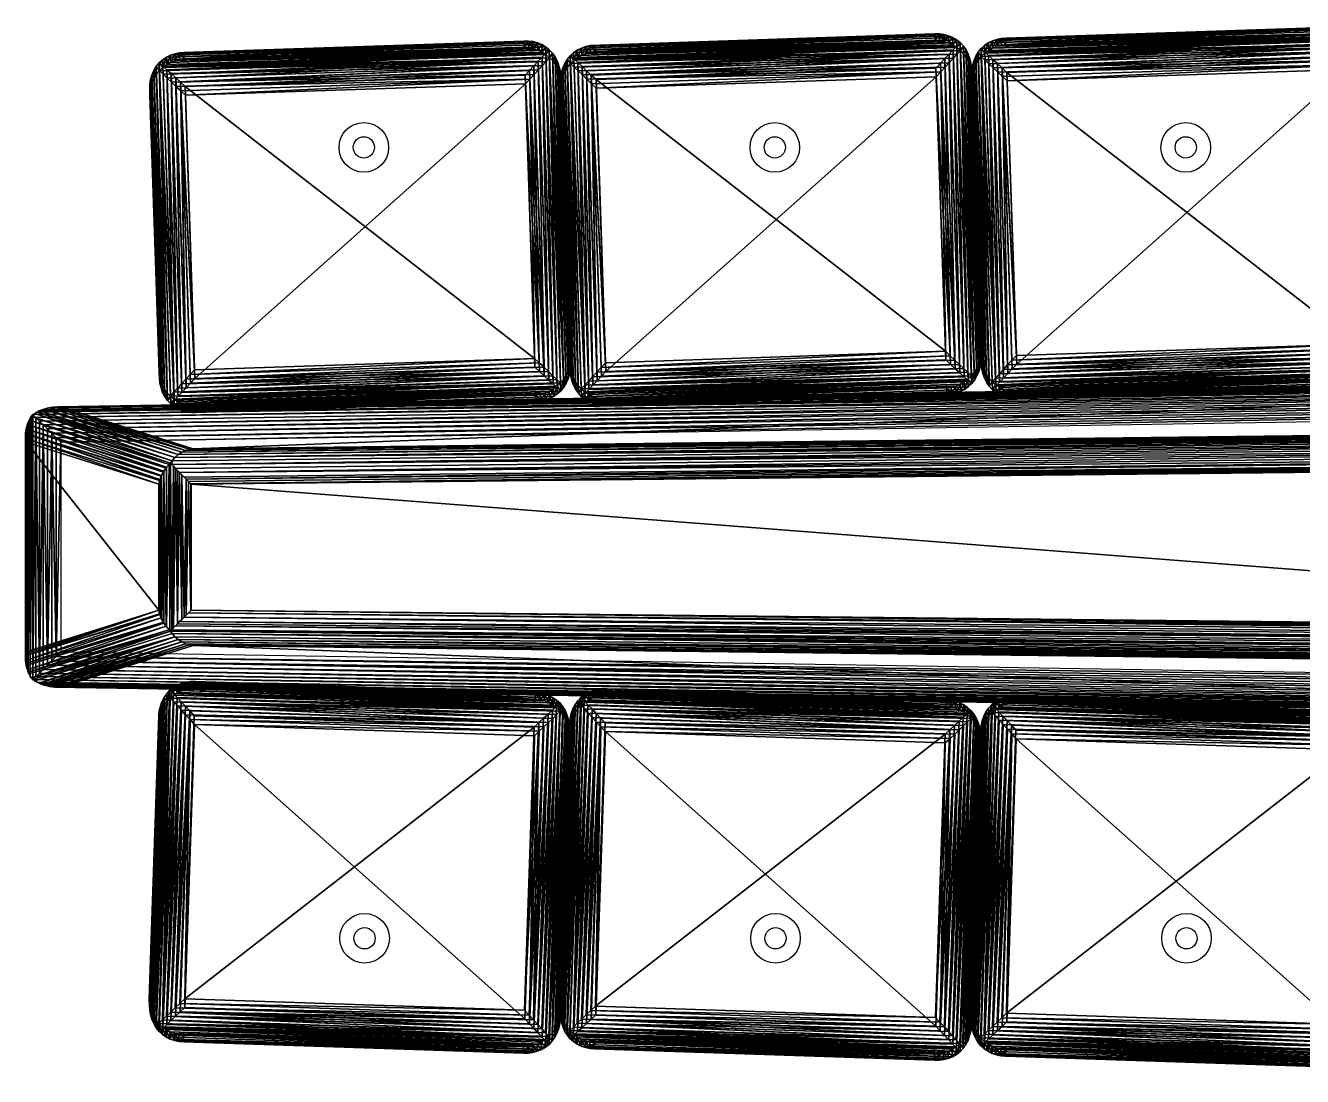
# Model space of a CAD drawing. Extents: x 19.21 to 22.81, y -1.6 to -0.1.
# Drawn here: x 19.21 to 21.013, y -1.593 to -0.11 of the extents above; entities that cross this region are included whole.
import ezdxf

# ---------------------------------------------------------------- set-up
doc = ezdxf.new("R2010")
doc.units = 0
doc.header["$MEASUREMENT"] = 0
doc.layers.get('0').update_dxf_attribs({"color": 5, "linetype": 'CONTINUOUS'})
for name, color, linetype in [('BANK_LEHNE', 1, 'CONTINUOUS'), ('BANK_POLSTER', 5, 'CONTINUOUS'), ('BANK_STAHL', 251, 'CONTINUOUS')]:
    doc.layers.add(name, color=color, linetype=linetype)

# ---------------------------------------------------------------- blocks, each defined once
blk = doc.blocks.new('POLSTER1')
mesh = blk.add_polyface()
corners = [(-0.0496, -0.0042, 0.3066), (-0.0496, 0.005, 0.0437), (-0.05, -0.0017, 0.05), (-0.05, -0.0105, 0.2998), (-0.0483, 0.002, 0.3132), (-0.0483, 0.0116, 0.0375), (-0.0462, 0.018, 0.0315), (-0.0462, 0.008, 0.3196), (-0.0433, 0.0136, 0.3257), (-0.0433, 0.0241, 0.0259), (-0.0397, 0.0189, 0.3313), (-0.0397, 0.0297, 0.0206), (-0.0354, 0.0236, 0.3364), (-0.0354, 0.0348, 0.0159), (-0.0304, 0.0281, 0.3316), (-0.0304, 0.039, 0.0209), (-0.025, 0.0424, 0.0265), (-0.025, 0.0319, 0.3263), (-0.0191, 0.035, 0.3206), (-0.0191, 0.0451, 0.0325), (-0.0129, 0.0373, 0.3144), (-0.0129, 0.047, 0.0387), (-0.0065, 0.048, 0.0452), (-0.0065, 0.0388, 0.3081), (0, 0.0395, 0.3016), (0, 0.0482, 0.0517)]
mesh.append_faces([[corners[k] for k in face] for face in [(4, 6, 5), (13, 14, 15), (20, 22, 21)]], dxfattribs={"vtx0": -1})
mesh.append_faces([[corners[k] for k in face] for face in [(7, 8, 6), (15, 14, 16), (23, 24, 22)]], dxfattribs={"vtx1": -1})
mesh.append_faces([[corners[k] for k in face] for face in [(0, 1, 2), (2, 3, 0), (4, 5, 1), (1, 0, 4), (4, 7, 6), (8, 9, 6), (8, 10, 11), (11, 9, 8), (12, 13, 11), (11, 10, 12), (13, 12, 14), (14, 17, 16), (17, 18, 19), (19, 16, 17), (18, 20, 21), (21, 19, 18), (20, 23, 22), (24, 25, 22)]], dxfattribs={"vtx2": -1})
mesh = blk.add_polyface()
corners = [(0.48, 0.0482, 0.0517), (0.4865, 0.048, 0.0452), (-0.0065, 0.048, 0.0452), (0, 0.0482, 0.0517), (0.4929, 0.047, 0.0387), (-0.0129, 0.047, 0.0387), (-0.0191, 0.0451, 0.0325), (0.4991, 0.0451, 0.0325), (-0.025, 0.0424, 0.0265), (0.505, 0.0424, 0.0265), (0.5104, 0.039, 0.0209), (-0.0304, 0.039, 0.0209), (0.5154, 0.0348, 0.0159), (-0.0354, 0.0348, 0.0159), (-0.0304, 0.0301, 0.0114), (0.5104, 0.0301, 0.0114), (-0.025, 0.0248, 0.0076), (0.505, 0.0248, 0.0076), (0.4991, 0.019, 0.0045), (-0.0191, 0.019, 0.0045), (0.4929, 0.0129, 0.0022), (-0.0129, 0.0129, 0.0022), (-0.0065, 0.0065, 0.0007), (0.4865, 0.0065, 0.0007), (0, 0), (0.48, 0)]
mesh.append_faces([[corners[k] for k in face] for face in [(4, 6, 5), (12, 14, 13), (20, 22, 21)]], dxfattribs={"vtx0": -1})
mesh.append_faces([[corners[k] for k in face] for face in [(6, 7, 8), (14, 15, 16), (22, 23, 24)]], dxfattribs={"vtx1": -1})
mesh.append_faces([[corners[k] for k in face] for face in [(0, 1, 2), (2, 3, 0), (4, 5, 2), (2, 1, 4), (4, 7, 6), (7, 9, 8), (8, 9, 10), (10, 11, 8), (10, 12, 13), (13, 11, 10), (12, 15, 14), (15, 17, 16), (16, 17, 18), (18, 19, 16), (18, 20, 21), (21, 19, 18), (20, 23, 22), (23, 25, 24)]], dxfattribs={"vtx2": -1})
mesh = blk.add_polyface()
corners = [(0, 0.0395, 0.3016), (-0.0065, 0.0388, 0.3081), (0.4865, 0.0388, 0.3081), (0.48, 0.0395, 0.3016), (-0.0129, 0.0373, 0.3144), (0.4929, 0.0373, 0.3144), (0.4991, 0.035, 0.3206), (-0.0191, 0.035, 0.3206), (0.505, 0.0319, 0.3263), (-0.025, 0.0319, 0.3263), (-0.0304, 0.0281, 0.3316), (0.5104, 0.0281, 0.3316), (-0.0354, 0.0236, 0.3364), (0.5154, 0.0236, 0.3364), (-0.0304, 0.0186, 0.3405), (0.5104, 0.0186, 0.3405), (0.505, 0.013, 0.344), (-0.025, 0.013, 0.344), (-0.0191, 0.007, 0.3467), (0.4991, 0.007, 0.3467), (-0.0129, 0.0008, 0.3485), (0.4929, 0.0008, 0.3485), (0.4865, -0.0057, 0.3496), (-0.0065, -0.0057, 0.3496), (0, -0.0122, 0.3498), (0.48, -0.0122, 0.3498)]
mesh.append_faces([[corners[k] for k in face] for face in [(4, 6, 5), (13, 14, 15), (20, 22, 21)]], dxfattribs={"vtx0": -1})
mesh.append_faces([[corners[k] for k in face] for face in [(6, 7, 8), (15, 14, 16), (23, 24, 22)]], dxfattribs={"vtx1": -1})
mesh.append_faces([[corners[k] for k in face] for face in [(0, 1, 2), (2, 3, 0), (4, 5, 2), (2, 1, 4), (4, 7, 6), (7, 9, 8), (8, 9, 10), (10, 11, 8), (10, 12, 13), (13, 11, 10), (13, 12, 14), (14, 17, 16), (16, 17, 18), (18, 19, 16), (18, 20, 21), (21, 19, 18), (20, 23, 22), (24, 25, 22)]], dxfattribs={"vtx2": -1})
mesh = blk.add_polyface()
corners = [(0, 0.0395, 0.3016), (0.48, 0.0395, 0.3016), (0.48, 0.0482, 0.0517), (0, 0.0482, 0.0517)]
mesh.append_faces([[corners[k] for k in face] for face in [(0, 1, 2), (2, 3, 0)]], dxfattribs={"vtx2": -1})
mesh = blk.add_polyface()
corners = [(0.48, 0.0395, 0.3016), (0.4865, 0.0388, 0.3081), (0.4865, 0.048, 0.0452), (0.48, 0.0482, 0.0517), (0.4929, 0.0373, 0.3144), (0.4929, 0.047, 0.0387), (0.4991, 0.0451, 0.0325), (0.4991, 0.035, 0.3206), (0.505, 0.0424, 0.0265), (0.505, 0.0319, 0.3263), (0.5104, 0.0281, 0.3316), (0.5104, 0.039, 0.0209), (0.5154, 0.0236, 0.3364), (0.5154, 0.0348, 0.0159), (0.5197, 0.0297, 0.0206), (0.5197, 0.0189, 0.3313), (0.5233, 0.0241, 0.0259), (0.5233, 0.0136, 0.3257), (0.5262, 0.008, 0.3196), (0.5262, 0.018, 0.0315), (0.5283, 0.002, 0.3132), (0.5283, 0.0116, 0.0375), (0.5296, -0.0042, 0.3066), (0.5296, 0.005, 0.0437), (0.53, -0.0105, 0.2998), (0.53, -0.0017, 0.05)]
mesh.append_faces([[corners[k] for k in face] for face in [(4, 6, 5), (12, 14, 13), (21, 22, 23)]], dxfattribs={"vtx0": -1})
mesh.append_faces([[corners[k] for k in face] for face in [(6, 7, 8), (14, 15, 16), (22, 24, 23)]], dxfattribs={"vtx1": -1})
mesh.append_faces([[corners[k] for k in face] for face in [(0, 1, 2), (2, 3, 0), (4, 5, 2), (2, 1, 4), (4, 7, 6), (7, 9, 8), (9, 10, 11), (11, 8, 9), (10, 12, 13), (13, 11, 10), (12, 15, 14), (15, 17, 16), (16, 17, 18), (18, 19, 16), (18, 20, 21), (21, 19, 18), (21, 20, 22), (24, 25, 23)]], dxfattribs={"vtx2": -1})
mesh = blk.add_polyface()
corners = [(-0.05, -0.4015, 0.036), (-0.05, -0.0017, 0.05), (-0.0496, 0.005, 0.0437), (-0.0496, -0.4078, 0.0293), (-0.0483, 0.0116, 0.0375), (-0.0483, -0.414, 0.0226), (-0.0462, 0.018, 0.0315), (-0.0462, -0.42, 0.0162), (-0.0433, 0.0241, 0.0259), (-0.0433, -0.4256, 0.0102), (-0.0397, 0.0297, 0.0206), (-0.0397, -0.4309, 0.0045), (-0.0354, 0.0348, 0.0159), (-0.0354, -0.4356, -0.0006), (-0.0304, -0.4305, -0.0047), (-0.0304, 0.0301, 0.0114), (-0.025, 0.0248, 0.0076), (-0.025, -0.425, -0.0081), (-0.0191, 0.019, 0.0045), (-0.0191, -0.419, -0.0108), (-0.0129, 0.0129, 0.0022), (-0.0129, -0.4127, -0.0127), (-0.0065, 0.0065, 0.0007), (-0.0065, -0.4063, -0.0138), (0, -0.3998, -0.014), (0, 0)]
mesh.append_faces([[corners[k] for k in face] for face in [(5, 6, 7), (12, 14, 13), (21, 22, 23)]], dxfattribs={"vtx0": -1})
mesh.append_faces([[corners[k] for k in face] for face in [(6, 8, 7), (15, 16, 14), (23, 22, 24)]], dxfattribs={"vtx1": -1})
mesh.append_faces([[corners[k] for k in face] for face in [(0, 1, 2), (2, 3, 0), (2, 4, 5), (5, 3, 2), (5, 4, 6), (8, 9, 7), (9, 8, 10), (10, 11, 9), (12, 13, 11), (11, 10, 12), (12, 15, 14), (16, 17, 14), (17, 16, 18), (18, 19, 17), (20, 21, 19), (19, 18, 20), (21, 20, 22), (22, 25, 24)]], dxfattribs={"vtx2": -1})
mesh = blk.add_polyface()
corners = [(-0.05, -0.0105, 0.2998), (-0.05, -0.4102, 0.2859), (-0.0496, -0.417, 0.2922), (-0.0496, -0.0042, 0.3066), (-0.0483, -0.4236, 0.2983), (-0.0483, 0.002, 0.3132), (-0.0462, 0.008, 0.3196), (-0.0462, -0.43, 0.3043), (-0.0433, 0.0136, 0.3257), (-0.0433, -0.4361, 0.31), (-0.0397, -0.4417, 0.3152), (-0.0397, 0.0189, 0.3313), (-0.0354, -0.4468, 0.32), (-0.0354, 0.0236, 0.3364), (-0.0304, -0.442, 0.3244), (-0.0304, 0.0186, 0.3405), (-0.025, 0.013, 0.344), (-0.025, -0.4367, 0.3283), (-0.0191, -0.431, 0.3314), (-0.0191, 0.007, 0.3467), (-0.0129, -0.4248, 0.3337), (-0.0129, 0.0008, 0.3485), (-0.0065, -0.0057, 0.3496), (-0.0065, -0.4185, 0.3352), (0, -0.412, 0.3358), (0, -0.0122, 0.3498)]
mesh.append_faces([[corners[k] for k in face] for face in [(4, 6, 5), (13, 14, 15), (20, 22, 21)]], dxfattribs={"vtx0": -1})
mesh.append_faces([[corners[k] for k in face] for face in [(6, 7, 8), (15, 14, 16), (23, 24, 22)]], dxfattribs={"vtx1": -1})
mesh.append_faces([[corners[k] for k in face] for face in [(0, 1, 2), (2, 3, 0), (4, 5, 3), (3, 2, 4), (4, 7, 6), (7, 9, 8), (9, 10, 11), (11, 8, 9), (10, 12, 13), (13, 11, 10), (13, 12, 14), (14, 17, 16), (17, 18, 19), (19, 16, 17), (18, 20, 21), (21, 19, 18), (20, 23, 22), (24, 25, 22)]], dxfattribs={"vtx2": -1})
mesh = blk.add_polyface()
corners = [(0.53, -0.4015, 0.036), (0.5296, -0.4078, 0.0293), (0.5296, 0.005, 0.0437), (0.53, -0.0017, 0.05), (0.5283, -0.414, 0.0226), (0.5283, 0.0116, 0.0375), (0.5262, -0.42, 0.0162), (0.5262, 0.018, 0.0315), (0.5233, -0.4256, 0.0102), (0.5233, 0.0241, 0.0259), (0.5197, -0.4309, 0.0045), (0.5197, 0.0297, 0.0206), (0.5154, -0.4356, -0.0006), (0.5154, 0.0348, 0.0159), (0.5104, -0.4305, -0.0047), (0.5104, 0.0301, 0.0114), (0.505, -0.425, -0.0081), (0.505, 0.0248, 0.0076), (0.4991, -0.419, -0.0108), (0.4991, 0.019, 0.0045), (0.4929, -0.4127, -0.0127), (0.4929, 0.0129, 0.0022), (0.4865, -0.4063, -0.0138), (0.4865, 0.0065, 0.0007), (0.48, 0), (0.48, -0.3998, -0.014)]
mesh.append_faces([[corners[k] for k in face] for face in [(5, 6, 7), (13, 14, 15), (21, 22, 23)]], dxfattribs={"vtx0": -1})
mesh.append_faces([[corners[k] for k in face] for face in [(6, 8, 7), (14, 16, 15), (23, 22, 24)]], dxfattribs={"vtx1": -1})
mesh.append_faces([[corners[k] for k in face] for face in [(0, 1, 2), (2, 3, 0), (1, 4, 5), (5, 2, 1), (5, 4, 6), (8, 9, 7), (9, 8, 10), (10, 11, 9), (12, 13, 11), (11, 10, 12), (13, 12, 14), (16, 17, 15), (17, 16, 18), (18, 19, 17), (20, 21, 19), (19, 18, 20), (21, 20, 22), (22, 25, 24)]], dxfattribs={"vtx2": -1})
mesh = blk.add_polyface()
corners = [(0.48, -0.412, 0.3358), (0.4865, -0.4185, 0.3352), (0.4865, -0.0057, 0.3496), (0.48, -0.0122, 0.3498), (0.4929, -0.4248, 0.3337), (0.4929, 0.0008, 0.3485), (0.4991, 0.007, 0.3467), (0.4991, -0.431, 0.3314), (0.505, 0.013, 0.344), (0.505, -0.4367, 0.3283), (0.5104, -0.442, 0.3244), (0.5104, 0.0186, 0.3405), (0.5154, -0.4468, 0.32), (0.5154, 0.0236, 0.3364), (0.5197, -0.4417, 0.3152), (0.5197, 0.0189, 0.3313), (0.5233, 0.0136, 0.3257), (0.5233, -0.4361, 0.31), (0.5262, -0.43, 0.3043), (0.5262, 0.008, 0.3196), (0.5283, -0.4236, 0.2983), (0.5283, 0.002, 0.3132), (0.5296, -0.0042, 0.3066), (0.5296, -0.417, 0.2922), (0.53, -0.4102, 0.2859), (0.53, -0.0105, 0.2998)]
mesh.append_faces([[corners[k] for k in face] for face in [(4, 6, 5), (13, 14, 15), (20, 22, 21)]], dxfattribs={"vtx0": -1})
mesh.append_faces([[corners[k] for k in face] for face in [(6, 7, 8), (15, 14, 16), (23, 24, 22)]], dxfattribs={"vtx1": -1})
mesh.append_faces([[corners[k] for k in face] for face in [(0, 1, 2), (2, 3, 0), (4, 5, 2), (2, 1, 4), (4, 7, 6), (7, 9, 8), (9, 10, 11), (11, 8, 9), (10, 12, 13), (13, 11, 10), (13, 12, 14), (14, 17, 16), (17, 18, 19), (19, 16, 17), (18, 20, 21), (21, 19, 18), (20, 23, 22), (24, 25, 22)]], dxfattribs={"vtx2": -1})
mesh = blk.add_polyface()
corners = [(0.48, -0.3998, -0.014), (0, -0.3998, -0.014), (0, 0), (0.48, 0)]
mesh.append_faces([[corners[k] for k in face] for face in [(0, 1, 2), (2, 3, 0)]], dxfattribs={"vtx2": -1})
mesh = blk.add_polyface()
corners = [(-0.05, -0.0017, 0.05), (-0.05, -0.4102, 0.2859), (-0.05, -0.0105, 0.2998), (-0.05, -0.4015, 0.036)]
mesh.append_faces([[corners[k] for k in face] for face in [(0, 1, 2)]], dxfattribs={"vtx0": -1})
mesh.append_faces([[corners[k] for k in face] for face in [(0, 3, 1)]], dxfattribs={"vtx2": -1})
mesh = blk.add_polyface()
corners = [(0.48, -0.412, 0.3358), (0.48, -0.0122, 0.3498), (0, -0.412, 0.3358), (0, -0.0122, 0.3498)]
mesh.append_faces([[corners[k] for k in face] for face in [(0, 1, 2)]], dxfattribs={"vtx1": -1})
mesh.append_faces([[corners[k] for k in face] for face in [(1, 3, 2)]], dxfattribs={"vtx2": -1})
mesh = blk.add_polyface()
corners = [(0.53, -0.4102, 0.2859), (0.53, -0.4015, 0.036), (0.53, -0.0017, 0.05), (0.53, -0.0105, 0.2998)]
mesh.append_faces([[corners[k] for k in face] for face in [(0, 1, 2), (2, 3, 0)]], dxfattribs={"vtx2": -1})
mesh = blk.add_polyface()
corners = [(-0.0496, -0.4078, 0.0293), (-0.0496, -0.417, 0.2922), (-0.05, -0.4102, 0.2859), (-0.05, -0.4015, 0.036), (-0.0483, -0.414, 0.0226), (-0.0483, -0.4236, 0.2983), (-0.0462, -0.43, 0.3043), (-0.0462, -0.42, 0.0162), (-0.0433, -0.4256, 0.0102), (-0.0433, -0.4361, 0.31), (-0.0397, -0.4309, 0.0045), (-0.0397, -0.4417, 0.3152), (-0.0354, -0.4356, -0.0006), (-0.0354, -0.4468, 0.32), (-0.0304, -0.4401, 0.0042), (-0.0304, -0.4509, 0.3149), (-0.025, -0.4439, 0.0095), (-0.025, -0.4544, 0.3093), (-0.0191, -0.447, 0.0153), (-0.0191, -0.4571, 0.3034), (-0.0129, -0.4493, 0.0214), (-0.0129, -0.4589, 0.2971), (-0.0065, -0.4508, 0.0278), (-0.0065, -0.46, 0.2906), (0, -0.4602, 0.2841), (0, -0.4515, 0.0343)]
mesh.append_faces([[corners[k] for k in face] for face in [(4, 6, 5), (13, 14, 15), (21, 22, 23)]], dxfattribs={"vtx0": -1})
mesh.append_faces([[corners[k] for k in face] for face in [(7, 8, 6), (14, 16, 15), (23, 22, 24)]], dxfattribs={"vtx1": -1})
mesh.append_faces([[corners[k] for k in face] for face in [(0, 1, 2), (2, 3, 0), (4, 5, 1), (1, 0, 4), (4, 7, 6), (8, 9, 6), (8, 10, 11), (11, 9, 8), (12, 13, 11), (11, 10, 12), (13, 12, 14), (16, 17, 15), (17, 16, 18), (18, 19, 17), (20, 21, 19), (19, 18, 20), (21, 20, 22), (22, 25, 24)]], dxfattribs={"vtx2": -1})
mesh = blk.add_polyface()
corners = [(0.48, -0.4515, 0.0343), (0, -0.4515, 0.0343), (-0.0065, -0.4508, 0.0278), (0.4865, -0.4508, 0.0278), (-0.0129, -0.4493, 0.0214), (0.4929, -0.4493, 0.0214), (0.4991, -0.447, 0.0153), (-0.0191, -0.447, 0.0153), (0.505, -0.4439, 0.0095), (-0.025, -0.4439, 0.0095), (-0.0304, -0.4401, 0.0042), (0.5104, -0.4401, 0.0042), (-0.0354, -0.4356, -0.0006), (0.5154, -0.4356, -0.0006), (-0.0304, -0.4305, -0.0047), (0.5104, -0.4305, -0.0047), (0.505, -0.425, -0.0081), (-0.025, -0.425, -0.0081), (-0.0191, -0.419, -0.0108), (0.4991, -0.419, -0.0108), (-0.0129, -0.4127, -0.0127), (0.4929, -0.4127, -0.0127), (0.4865, -0.4063, -0.0138), (-0.0065, -0.4063, -0.0138), (0.48, -0.3998, -0.014), (0, -0.3998, -0.014)]
mesh.append_faces([[corners[k] for k in face] for face in [(4, 6, 5), (13, 14, 15), (20, 22, 21)]], dxfattribs={"vtx0": -1})
mesh.append_faces([[corners[k] for k in face] for face in [(6, 7, 8), (15, 14, 16), (22, 23, 24)]], dxfattribs={"vtx1": -1})
mesh.append_faces([[corners[k] for k in face] for face in [(0, 1, 2), (2, 3, 0), (2, 4, 5), (5, 3, 2), (4, 7, 6), (7, 9, 8), (8, 9, 10), (10, 11, 8), (10, 12, 13), (13, 11, 10), (13, 12, 14), (14, 17, 16), (16, 17, 18), (18, 19, 16), (20, 21, 19), (19, 18, 20), (20, 23, 22), (23, 25, 24)]], dxfattribs={"vtx2": -1})
mesh = blk.add_polyface()
corners = [(0.48, -0.412, 0.3358), (0, -0.412, 0.3358), (-0.0065, -0.4185, 0.3352), (0.4865, -0.4185, 0.3352), (-0.0129, -0.4248, 0.3337), (0.4929, -0.4248, 0.3337), (-0.0191, -0.431, 0.3314), (0.4991, -0.431, 0.3314), (0.505, -0.4367, 0.3283), (-0.025, -0.4367, 0.3283), (-0.0304, -0.442, 0.3244), (0.5104, -0.442, 0.3244), (-0.0354, -0.4468, 0.32), (0.5154, -0.4468, 0.32), (-0.0304, -0.4509, 0.3149), (0.5104, -0.4509, 0.3149), (-0.025, -0.4544, 0.3093), (0.505, -0.4544, 0.3093), (-0.0191, -0.4571, 0.3034), (0.4991, -0.4571, 0.3034), (-0.0129, -0.4589, 0.2971), (0.4929, -0.4589, 0.2971), (-0.0065, -0.46, 0.2906), (0.4865, -0.46, 0.2906), (0.48, -0.4602, 0.2841), (0, -0.4602, 0.2841)]
mesh.append_faces([[corners[k] for k in face] for face in [(5, 6, 7), (13, 14, 15), (21, 22, 23)]], dxfattribs={"vtx0": -1})
mesh.append_faces([[corners[k] for k in face] for face in [(7, 6, 8), (14, 16, 15), (23, 22, 24)]], dxfattribs={"vtx1": -1})
mesh.append_faces([[corners[k] for k in face] for face in [(0, 1, 2), (2, 3, 0), (4, 5, 3), (3, 2, 4), (5, 4, 6), (6, 9, 8), (9, 10, 11), (11, 8, 9), (12, 13, 11), (11, 10, 12), (13, 12, 14), (16, 17, 15), (16, 18, 19), (19, 17, 16), (18, 20, 21), (21, 19, 18), (21, 20, 22), (22, 25, 24)]], dxfattribs={"vtx2": -1})
mesh = blk.add_polyface()
corners = [(0.53, -0.4102, 0.2859), (0.5296, -0.417, 0.2922), (0.5296, -0.4078, 0.0293), (0.53, -0.4015, 0.036), (0.5283, -0.4236, 0.2983), (0.5283, -0.414, 0.0226), (0.5262, -0.43, 0.3043), (0.5262, -0.42, 0.0162), (0.5233, -0.4256, 0.0102), (0.5233, -0.4361, 0.31), (0.5197, -0.4417, 0.3152), (0.5197, -0.4309, 0.0045), (0.5154, -0.4468, 0.32), (0.5154, -0.4356, -0.0006), (0.5104, -0.4401, 0.0042), (0.5104, -0.4509, 0.3149), (0.505, -0.4544, 0.3093), (0.505, -0.4439, 0.0095), (0.4991, -0.4571, 0.3034), (0.4991, -0.447, 0.0153), (0.4929, -0.4589, 0.2971), (0.4929, -0.4493, 0.0214), (0.4865, -0.46, 0.2906), (0.4865, -0.4508, 0.0278), (0.48, -0.4515, 0.0343), (0.48, -0.4602, 0.2841)]
mesh.append_faces([[corners[k] for k in face] for face in [(5, 6, 7), (12, 14, 13), (21, 22, 23)]], dxfattribs={"vtx0": -1})
mesh.append_faces([[corners[k] for k in face] for face in [(7, 6, 8), (15, 16, 14), (23, 22, 24)]], dxfattribs={"vtx1": -1})
mesh.append_faces([[corners[k] for k in face] for face in [(0, 1, 2), (2, 3, 0), (1, 4, 5), (5, 2, 1), (5, 4, 6), (6, 9, 8), (8, 9, 10), (10, 11, 8), (12, 13, 11), (11, 10, 12), (12, 15, 14), (16, 17, 14), (17, 16, 18), (18, 19, 17), (20, 21, 19), (19, 18, 20), (21, 20, 22), (22, 25, 24)]], dxfattribs={"vtx2": -1})
mesh = blk.add_polyface()
corners = [(0, -0.4515, 0.0343), (0.48, -0.4515, 0.0343), (0.48, -0.4602, 0.2841), (0, -0.4602, 0.2841)]
mesh.append_faces([[corners[k] for k in face] for face in [(0, 1, 2), (2, 3, 0)]], dxfattribs={"vtx2": -1})
blk = doc.blocks.new('FUSS')
for centre, radius in [((0, 0, 0.01), 0.035), ((0, 0), 0.035), ((0, 0), 0.035), ((0, 0, 0.01), 0.015), ((0, 0, 0.25), 0.015)]:
    blk.add_circle(centre, radius)

msp = doc.modelspace()

# ---------------------------------------------------------------- block references
at = {"layer": 'BANK_POLSTER', "rotation": 1.924045358109119}
for p in [(20.0156, -0.1864, 0.2314), (20.5955, -0.1763, 0.2314), (19.4357, -0.1965, 0.2314)]:
    msp.add_blockref('POLSTER1', p, dxfattribs=at)
at = {"layer": 'BANK_POLSTER', "extrusion": (0, 0.069796, 0.997561), "rotation": 178.0759546472271}
for p in [(-19.4489, 1.1088, 0.1404), (-20.0288, 1.1189, 0.1397), (-20.6087, 1.129, 0.139)]:
    msp.add_blockref('POLSTER1', p, dxfattribs=at)
at = {"layer": 'BANK_STAHL'}
for p in [(19.6879, -0.2822), (20.2679, -0.2822), (20.8479, -0.2822), (19.6889, -1.3981), (20.2689, -1.3981), (20.8489, -1.3981)]:
    msp.add_blockref('FUSS', p, dxfattribs=at)

# ---------------------------------------------------------------- meshes
at = {"layer": 'BANK_LEHNE', "color": 43}
mesh = msp.add_polyface(dxfattribs=at)
corners = [(19.2561, -0.6484, 0.1157), (22.2307, -0.6002, 0.1122), (19.2483, -0.6489, 0.1092), (19.2518, -0.6486, 0.1122), (22.2339, -0.6005, 0.1092), (22.2268, -0.6001, 0.1157), (22.2377, -0.601, 0.1057), (19.2408, -0.6503, 0.1028), (22.2409, -0.6016, 0.1028), (19.2442, -0.6496, 0.1057), (22.2446, -0.6026, 0.0994), (19.2336, -0.6526, 0.0966), (19.2368, -0.6515, 0.0994), (22.2476, -0.6036, 0.0966), (22.2538, -0.6064, 0.0907), (19.2298, -0.6541, 0.0934), (19.2268, -0.6556, 0.0907), (22.251, -0.605, 0.0934), (22.2596, -0.6099, 0.0853), (19.2207, -0.6592, 0.0854), (22.257, -0.6082, 0.0877), (19.2234, -0.6575, 0.0877), (19.2208, -0.6593, 0.0853), (22.2597, -0.6143, 0.0804), (19.2251, -0.6635, 0.0804), (22.2621, -0.6118, 0.0829), (22.2548, -0.6193, 0.0761), (19.23, -0.6684, 0.0761), (19.2355, -0.6737, 0.0724), (22.2494, -0.6248, 0.0724), (19.2413, -0.6795, 0.0695), (22.2435, -0.6307, 0.0695), (22.2373, -0.637, 0.0674), (19.2475, -0.6856, 0.0674), (22.2309, -0.6436, 0.0662), (19.2539, -0.6919, 0.0662), (19.2605, -0.6983, 0.0657), (22.2244, -0.6502, 0.0657), (19.2596, -0.6484, 0.1187), (22.2235, -0.6003, 0.1187)]
mesh.append_faces([[corners[k] for k in face] for face in [(26, 28, 27), (34, 36, 35)]], dxfattribs={"vtx0": -1, "color": 43})
mesh.append_faces([[corners[k] for k in face] for face in [(0, 1, 2), (6, 7, 2), (10, 11, 7), (13, 14, 15), (14, 18, 19)]], dxfattribs={"vtx0": -1, "vtx1": -1, "vtx2": -1, "color": 43})
mesh.append_faces([[corners[k] for k in face] for face in [(19, 16, 14)]], dxfattribs={"vtx0": -1, "vtx2": -1, "color": 43})
mesh.append_faces([[corners[k] for k in face] for face in [(28, 29, 30), (38, 39, 0)]], dxfattribs={"vtx1": -1, "color": 43})
mesh.append_faces([[corners[k] for k in face] for face in [(22, 18, 23)]], dxfattribs={"vtx1": -1, "vtx2": -1, "color": 43})
mesh.append_faces([[corners[k] for k in face] for face in [(2, 3, 0), (1, 4, 2), (0, 5, 1), (6, 8, 7), (2, 4, 6), (7, 9, 2), (7, 8, 10), (11, 12, 7), (10, 13, 11), (15, 11, 13), (14, 16, 15), (13, 17, 14), (14, 20, 18), (19, 21, 16), (18, 22, 19), (23, 24, 22), (18, 25, 23), (26, 27, 24), (24, 23, 26), (26, 29, 28), (29, 31, 30), (31, 32, 33), (33, 30, 31), (32, 34, 35), (35, 33, 32), (34, 37, 36), (39, 5, 0)]], dxfattribs={"vtx2": -1, "color": 43})
mesh = msp.add_polyface(dxfattribs=at)
corners = [(19.2596, -0.6484, 0.1187), (22.2235, -0.6003, 0.1187), (19.4469, -0.7073, 1.1518), (22.1117, -0.6761, 1.3536)]
mesh.append_faces([[corners[k] for k in face] for face in [(1, 2, 3)]], dxfattribs={"vtx0": -1, "color": 43})
mesh.append_faces([[corners[k] for k in face] for face in [(0, 2, 1)]], dxfattribs={"vtx1": -1, "color": 43})
mesh = msp.add_polyface(dxfattribs=at)
corners = [(19.3985, -0.7572, 1.1577), (19.2106, -0.6928, 0.1195), (19.2113, -0.6983, 0.1247), (19.2109, -0.6958, 0.1223), (19.3997, -0.7523, 1.1628), (19.4001, -0.751, 1.164), (19.2105, -0.686, 0.1129), (19.2105, -0.6889, 0.1157), (19.402, -0.7462, 1.1689), (19.4025, -0.745, 1.1701), (19.2113, -0.6794, 0.1065), (19.2109, -0.6822, 0.1092), (19.405, -0.7403, 1.1747), (19.4057, -0.7391, 1.1758), (19.213, -0.6731, 0.1001), (19.4087, -0.7347, 1.1801), (19.2122, -0.6757, 0.1028), (19.4096, -0.7336, 1.1811), (19.2154, -0.6673, 0.0941), (19.2143, -0.6697, 0.0966), (19.4132, -0.7294, 1.1849), (19.4149, -0.7277, 1.1865), (19.2186, -0.6619, 0.0884), (19.2172, -0.6641, 0.0907), (19.4172, -0.7244, 1.184), (19.4141, -0.7284, 1.1858), (19.2234, -0.6575, 0.0877), (19.2207, -0.6592, 0.0854), (19.4213, -0.7197, 1.1797), (19.4259, -0.7157, 1.1748), (19.2268, -0.6556, 0.0907), (19.2298, -0.6541, 0.0934), (19.2368, -0.6515, 0.0994), (19.2336, -0.6526, 0.0966), (19.4308, -0.7124, 1.1695), (19.436, -0.7099, 1.1638), (19.2442, -0.6496, 0.1057), (19.2408, -0.6503, 0.1028), (19.2518, -0.6486, 0.1122), (19.2483, -0.6489, 0.1092), (19.4414, -0.7082, 1.1578), (19.4469, -0.7073, 1.1518), (19.2596, -0.6484, 0.1187), (19.2561, -0.6484, 0.1157)]
mesh.append_faces([[corners[k] for k in face] for face in [(0, 1, 2), (24, 26, 22), (29, 32, 31), (35, 38, 36)]], dxfattribs={"vtx0": -1, "vtx1": -1, "color": 43})
mesh.append_faces([[corners[k] for k in face] for face in [(6, 9, 10), (13, 14, 10), (17, 18, 14), (21, 22, 18)]], dxfattribs={"vtx0": -1, "vtx1": -1, "vtx2": -1, "color": 43})
mesh.append_faces([[corners[k] for k in face] for face in [(6, 1, 4)]], dxfattribs={"vtx0": -1, "vtx2": -1, "color": 43})
mesh.append_faces([[corners[k] for k in face] for face in [(4, 5, 6), (18, 20, 21), (28, 29, 30), (35, 36, 32), (41, 42, 38)]], dxfattribs={"vtx1": -1, "vtx2": -1, "color": 43})
mesh.append_faces([[corners[k] for k in face] for face in [(1, 3, 2), (0, 4, 1), (6, 7, 1), (5, 8, 6), (10, 11, 6), (9, 12, 10), (6, 8, 9), (13, 15, 14), (10, 12, 13), (14, 16, 10), (14, 15, 17), (18, 19, 14), (17, 20, 18), (22, 23, 18), (21, 24, 22), (20, 25, 21), (26, 27, 22), (24, 28, 26), (30, 26, 28), (29, 31, 30), (32, 33, 31), (29, 34, 32), (32, 34, 35), (36, 37, 32), (38, 39, 36), (35, 40, 38), (38, 40, 41), (42, 43, 38)]], dxfattribs={"vtx2": -1, "color": 43})
mesh = msp.add_polyface(dxfattribs=at)
corners = [(19.2105, -0.686, 0.1129), (19.2109, -1.0102, 0.1092), (19.2105, -1.0035, 0.1157), (19.2109, -0.6822, 0.1092), (19.2105, -0.6889, 0.1157), (19.2105, -1.0064, 0.1129), (19.2113, -0.6794, 0.1065), (19.2122, -1.0167, 0.1028), (19.2113, -1.013, 0.1065), (19.2122, -0.6757, 0.1028), (19.2143, -0.6697, 0.0966), (19.213, -1.0193, 0.1001), (19.2143, -1.0227, 0.0966), (19.213, -0.6731, 0.1001), (19.2154, -0.6673, 0.0941), (19.2172, -1.0283, 0.0907), (19.2172, -0.6641, 0.0907), (19.2154, -1.0252, 0.0941), (19.2186, -0.6619, 0.0884), (19.2207, -1.0332, 0.0854), (19.2208, -0.6593, 0.0853), (19.2186, -1.0305, 0.0884), (19.2208, -1.0331, 0.0853), (19.2207, -0.6592, 0.0854), (19.2251, -0.6635, 0.0804), (19.2251, -1.0289, 0.0804), (19.23, -0.6684, 0.0761), (19.23, -1.024, 0.0761), (19.2355, -0.6737, 0.0724), (19.2355, -1.0187, 0.0724), (19.2413, -1.0129, 0.0695), (19.2413, -0.6795, 0.0695), (19.2475, -0.6856, 0.0674), (19.2475, -1.0068, 0.0674), (19.2539, -0.6919, 0.0662), (19.2539, -1.0005, 0.0662), (19.2605, -0.6983, 0.0657), (19.2605, -0.9941, 0.0657), (19.2113, -0.9941, 0.1247), (19.2109, -0.6958, 0.1223), (19.2109, -0.9966, 0.1223), (19.2113, -0.6983, 0.1247), (19.2106, -0.6928, 0.1195), (19.2106, -0.9996, 0.1195)]
mesh.append_faces([[corners[k] for k in face] for face in [(28, 30, 29), (38, 39, 40)]], dxfattribs={"vtx0": -1, "color": 43})
mesh.append_faces([[corners[k] for k in face] for face in [(0, 1, 2), (6, 7, 1), (9, 10, 11), (14, 15, 12), (18, 19, 15), (18, 20, 19), (42, 2, 40)]], dxfattribs={"vtx0": -1, "vtx1": -1, "vtx2": -1, "color": 43})
mesh.append_faces([[corners[k] for k in face] for face in [(20, 24, 22), (31, 32, 30)]], dxfattribs={"vtx1": -1, "color": 43})
mesh.append_faces([[corners[k] for k in face] for face in [(0, 3, 1), (2, 4, 0), (1, 5, 2), (1, 3, 6), (7, 8, 1), (6, 9, 7), (11, 7, 9), (10, 12, 11), (9, 13, 10), (14, 16, 15), (12, 10, 14), (15, 17, 12), (15, 16, 18), (19, 21, 15), (20, 22, 19), (18, 23, 20), (24, 25, 22), (24, 26, 27), (27, 25, 24), (28, 29, 27), (27, 26, 28), (28, 31, 30), (32, 33, 30), (32, 34, 35), (35, 33, 32), (36, 37, 35), (35, 34, 36), (38, 41, 39), (40, 39, 42), (2, 43, 40), (42, 4, 2)]], dxfattribs={"vtx2": -1, "color": 43})
mesh = msp.add_polyface(dxfattribs=at)
corners = [(19.444, -0.7572, 1.1986), (22.1574, -0.722, 1.404), (19.4436, -0.7569, 1.1986), (19.4405, -0.7538, 1.1982), (22.1577, -0.7255, 1.4042), (22.1561, -0.7155, 1.4031), (19.4371, -0.7504, 1.1976), (19.4341, -0.7474, 1.1969), (19.4279, -0.7411, 1.1947), (19.4309, -0.7441, 1.1958), (22.1541, -0.7092, 1.4012), (22.1514, -0.7032, 1.3984), (19.4221, -0.7352, 1.1917), (19.4249, -0.738, 1.1932), (19.4167, -0.7296, 1.188), (19.4193, -0.7322, 1.1899), (22.148, -0.6976, 1.3949), (22.144, -0.6925, 1.3906), (19.4172, -0.7244, 1.184), (19.4149, -0.7277, 1.1865), (19.4213, -0.7197, 1.1797), (22.1395, -0.6879, 1.3856), (22.1345, -0.684, 1.38), (19.4259, -0.7157, 1.1748), (22.1291, -0.6809, 1.3739), (19.4308, -0.7124, 1.1695), (22.1234, -0.6785, 1.3674), (19.436, -0.7099, 1.1638), (19.4414, -0.7082, 1.1578), (22.1176, -0.6769, 1.3606), (19.4469, -0.7073, 1.1518), (22.1117, -0.6761, 1.3536)]
mesh.append_faces([[corners[k] for k in face] for face in [(17, 20, 18), (26, 28, 27)]], dxfattribs={"vtx0": -1, "color": 43})
mesh.append_faces([[corners[k] for k in face] for face in [(0, 1, 2), (5, 8, 7), (11, 14, 12)]], dxfattribs={"vtx0": -1, "vtx1": -1, "color": 43})
mesh.append_faces([[corners[k] for k in face] for face in [(21, 22, 20), (28, 29, 30)]], dxfattribs={"vtx1": -1, "color": 43})
mesh.append_faces([[corners[k] for k in face] for face in [(1, 5, 6), (11, 12, 8), (17, 18, 14)]], dxfattribs={"vtx1": -1, "vtx2": -1, "color": 43})
mesh.append_faces([[corners[k] for k in face] for face in [(1, 3, 2), (0, 4, 1), (6, 3, 1), (5, 7, 6), (8, 9, 7), (5, 10, 8), (8, 10, 11), (12, 13, 8), (14, 15, 12), (11, 16, 14), (14, 16, 17), (18, 19, 14), (17, 21, 20), (22, 23, 20), (23, 22, 24), (24, 25, 23), (26, 27, 25), (25, 24, 26), (26, 29, 28), (29, 31, 30)]], dxfattribs={"vtx2": -1, "color": 43})
mesh = msp.add_polyface(dxfattribs=at)
corners = [(19.2113, -0.9941, 0.1247), (19.2113, -0.6983, 0.1247), (19.3985, -0.9352, 1.1577), (19.3985, -0.7572, 1.1577)]
mesh.append_faces([[corners[k] for k in face] for face in [(1, 2, 3)]], dxfattribs={"vtx0": -1, "color": 43})
mesh.append_faces([[corners[k] for k in face] for face in [(0, 2, 1)]], dxfattribs={"vtx1": -1, "color": 43})
at = {"layer": 'BANK_LEHNE'}
mesh = msp.add_polyface(dxfattribs=at)
corners = [(19.444, -0.7572, 1.1986), (19.4436, -0.9355, 1.1986), (19.444, -0.9352, 1.1986), (19.4436, -0.7569, 1.1986), (19.4405, -0.7538, 1.1982), (19.4371, -0.942, 1.1976), (19.4405, -0.9387, 1.1982), (19.4371, -0.7504, 1.1976), (19.4309, -0.7441, 1.1958), (19.4341, -0.9451, 1.1969), (19.4309, -0.9483, 1.1958), (19.4341, -0.7474, 1.1969), (19.4279, -0.7411, 1.1947), (19.4249, -0.9544, 1.1932), (19.4249, -0.738, 1.1932), (19.4279, -0.9513, 1.1947), (19.4221, -0.7352, 1.1917), (19.4193, -0.9602, 1.1899), (19.4221, -0.9573, 1.1917), (19.4193, -0.7322, 1.1899), (19.4149, -0.7277, 1.1865), (19.4141, -0.964, 1.1858), (19.4167, -0.9628, 1.188), (19.4149, -0.9647, 1.1865), (19.4141, -0.7284, 1.1858), (19.4167, -0.7296, 1.188), (19.4132, -0.7294, 1.1849), (19.4096, -0.9588, 1.1811), (19.4132, -0.963, 1.1849), (19.4096, -0.7336, 1.1811), (19.4057, -0.7391, 1.1758), (19.4087, -0.9577, 1.1801), (19.4087, -0.7347, 1.1801), (19.4057, -0.9533, 1.1758), (19.4025, -0.745, 1.1701), (19.405, -0.9521, 1.1747), (19.4025, -0.9474, 1.1701), (19.405, -0.7403, 1.1747), (19.402, -0.7462, 1.1689), (19.4001, -0.9414, 1.164), (19.402, -0.9462, 1.1689), (19.4001, -0.751, 1.164), (19.3985, -0.7572, 1.1577), (19.3997, -0.9401, 1.1628), (19.3997, -0.7523, 1.1628), (19.3985, -0.9352, 1.1577)]
mesh.append_faces([[corners[k] for k in face] for face in [(0, 1, 2)]], dxfattribs={"vtx0": -1})
mesh.append_faces([[corners[k] for k in face] for face in [(4, 5, 1), (7, 8, 9), (12, 13, 10), (16, 17, 13), (20, 21, 22), (22, 19, 20), (21, 26, 27), (29, 30, 31), (30, 34, 35), (36, 38, 39), (41, 42, 43)]], dxfattribs={"vtx0": -1, "vtx1": -1, "vtx2": -1})
mesh.append_faces([[corners[k] for k in face] for face in [(0, 3, 1), (1, 3, 4), (5, 6, 1), (4, 7, 5), (9, 5, 7), (8, 10, 9), (7, 11, 8), (12, 14, 13), (10, 8, 12), (13, 15, 10), (13, 14, 16), (17, 18, 13), (16, 19, 17), (22, 17, 19), (21, 23, 22), (20, 24, 21), (19, 25, 20), (27, 28, 21), (26, 29, 27), (21, 24, 26), (29, 32, 30), (31, 27, 29), (30, 33, 31), (35, 33, 30), (34, 36, 35), (30, 37, 34), (39, 40, 36), (38, 41, 39), (36, 34, 38), (41, 44, 42), (43, 39, 41), (42, 45, 43)]], dxfattribs={"vtx2": -1})
at = {"layer": 'BANK_LEHNE', "color": 43}
mesh = msp.add_polyface(dxfattribs=at)
corners = [(19.444, -0.7572, 1.1986), (22.1087, -0.9634, 1.4005), (19.444, -0.9352, 1.1986), (22.1577, -0.967, 1.4042), (22.1087, -0.729, 1.4005), (22.1578, -0.7285, 1.4042), (22.1577, -0.7255, 1.4042), (22.1578, -0.9639, 1.4042), (22.1578, -0.9634, 1.4042), (22.1578, -0.729, 1.4042)]
mesh.append_faces([[corners[k] for k in face] for face in [(0, 5, 6), (1, 7, 8), (5, 4, 9)]], dxfattribs={"vtx0": -1, "color": 43})
mesh.append_faces([[corners[k] for k in face] for face in [(0, 4, 5)]], dxfattribs={"vtx0": -1, "vtx1": -1, "vtx2": -1, "color": 43})
mesh.append_faces([[corners[k] for k in face] for face in [(1, 2, 3), (0, 1, 4), (1, 3, 7)]], dxfattribs={"vtx0": -1, "vtx2": -1, "color": 43})
mesh.append_faces([[corners[k] for k in face] for face in [(0, 2, 1)]], dxfattribs={"vtx1": -1, "vtx2": -1, "color": 43})
mesh = msp.add_polyface(dxfattribs=at)
corners = [(19.2109, -0.9966, 0.1223), (19.2106, -0.9996, 0.1195), (19.3985, -0.9352, 1.1577), (19.2113, -0.9941, 0.1247), (19.3997, -0.9401, 1.1628), (19.2105, -1.0064, 0.1129), (19.4001, -0.9414, 1.164), (19.402, -0.9462, 1.1689), (19.2105, -1.0035, 0.1157), (19.2109, -1.0102, 0.1092), (19.405, -0.9521, 1.1747), (19.2113, -1.013, 0.1065), (19.4025, -0.9474, 1.1701), (19.213, -1.0193, 0.1001), (19.4057, -0.9533, 1.1758), (19.4087, -0.9577, 1.1801), (19.2122, -1.0167, 0.1028), (19.2143, -1.0227, 0.0966), (19.4132, -0.963, 1.1849), (19.4096, -0.9588, 1.1811), (19.2154, -1.0252, 0.0941), (19.2186, -1.0305, 0.0884), (19.4149, -0.9647, 1.1865), (19.2172, -1.0283, 0.0907), (19.4141, -0.964, 1.1858), (19.4172, -0.968, 1.184), (19.2207, -1.0332, 0.0854), (19.4213, -0.9727, 1.1797), (19.2234, -1.0349, 0.0877), (19.2268, -1.0368, 0.0907), (19.2298, -1.0383, 0.0934), (19.4259, -0.9767, 1.1748), (19.2336, -1.0399, 0.0966), (19.4308, -0.98, 1.1695), (19.2368, -1.041, 0.0994), (19.2408, -1.0421, 0.1028), (19.2442, -1.0428, 0.1057), (19.436, -0.9825, 1.1638), (19.2518, -1.0438, 0.1122), (19.4414, -0.9842, 1.1578), (19.2483, -1.0435, 0.1092), (19.2561, -1.044, 0.1157), (19.2596, -1.044, 0.1187), (19.4469, -0.9851, 1.1518)]
mesh.append_faces([[corners[k] for k in face] for face in [(31, 32, 33), (36, 38, 37)]], dxfattribs={"vtx0": -1, "vtx1": -1, "color": 43})
mesh.append_faces([[corners[k] for k in face] for face in [(1, 5, 6), (9, 10, 7), (11, 13, 14), (15, 17, 18), (20, 21, 22)]], dxfattribs={"vtx0": -1, "vtx1": -1, "vtx2": -1, "color": 43})
mesh.append_faces([[corners[k] for k in face] for face in [(22, 18, 20), (30, 27, 28)]], dxfattribs={"vtx0": -1, "vtx2": -1, "color": 43})
mesh.append_faces([[corners[k] for k in face] for face in [(0, 1, 2), (21, 26, 27), (35, 36, 33), (41, 42, 39)]], dxfattribs={"vtx1": -1, "vtx2": -1, "color": 43})
mesh.append_faces([[corners[k] for k in face] for face in [(2, 3, 0), (1, 4, 2), (6, 4, 1), (5, 7, 6), (1, 8, 5), (9, 11, 10), (7, 5, 9), (10, 12, 7), (14, 10, 11), (13, 15, 14), (11, 16, 13), (18, 19, 15), (17, 20, 18), (15, 13, 17), (20, 23, 21), (22, 24, 18), (21, 25, 22), (27, 25, 21), (26, 28, 27), (28, 29, 30), (30, 31, 27), (32, 34, 33), (31, 30, 32), (33, 34, 35), (36, 37, 33), (38, 39, 37), (36, 40, 38), (39, 38, 41), (42, 43, 39)]], dxfattribs={"vtx2": -1, "color": 43})
mesh = msp.add_polyface(dxfattribs=at)
corners = [(22.1577, -0.967, 1.4042), (19.444, -0.9352, 1.1986), (19.4405, -0.9387, 1.1982), (22.1574, -0.9704, 1.404), (19.4436, -0.9355, 1.1986), (19.4371, -0.942, 1.1976), (19.4341, -0.9451, 1.1969), (22.1561, -0.9769, 1.4031), (19.4279, -0.9513, 1.1947), (22.1541, -0.9832, 1.4012), (19.4309, -0.9483, 1.1958), (19.4249, -0.9544, 1.1932), (19.4221, -0.9573, 1.1917), (22.1514, -0.9892, 1.3984), (19.4167, -0.9628, 1.188), (22.148, -0.9948, 1.3949), (19.4193, -0.9602, 1.1899), (19.4149, -0.9647, 1.1865), (19.4172, -0.968, 1.184), (22.144, -0.9999, 1.3906), (22.1395, -1.0045, 1.3856), (19.4213, -0.9727, 1.1797), (19.4259, -0.9767, 1.1748), (22.1345, -1.0084, 1.38), (19.4308, -0.98, 1.1695), (22.1291, -1.0115, 1.3739), (19.436, -0.9825, 1.1638), (22.1234, -1.0139, 1.3674), (19.4414, -0.9842, 1.1578), (22.1176, -1.0155, 1.3606), (22.1117, -1.0163, 1.3536), (19.4469, -0.9851, 1.1518)]
mesh.append_faces([[corners[k] for k in face] for face in [(18, 20, 19), (27, 28, 29)]], dxfattribs={"vtx0": -1, "color": 43})
mesh.append_faces([[corners[k] for k in face] for face in [(6, 8, 7), (12, 14, 13)]], dxfattribs={"vtx0": -1, "vtx1": -1, "color": 43})
mesh.append_faces([[corners[k] for k in face] for face in [(6, 3, 2)]], dxfattribs={"vtx0": -1, "vtx2": -1, "color": 43})
mesh.append_faces([[corners[k] for k in face] for face in [(21, 22, 20), (29, 28, 30)]], dxfattribs={"vtx1": -1, "color": 43})
mesh.append_faces([[corners[k] for k in face] for face in [(0, 1, 2), (11, 12, 9), (17, 18, 15)]], dxfattribs={"vtx1": -1, "vtx2": -1, "color": 43})
mesh.append_faces([[corners[k] for k in face] for face in [(2, 3, 0), (1, 4, 2), (2, 5, 6), (6, 7, 3), (8, 9, 7), (6, 10, 8), (9, 8, 11), (12, 13, 9), (14, 15, 13), (12, 16, 14), (15, 14, 17), (18, 19, 15), (18, 21, 20), (22, 23, 20), (22, 24, 25), (25, 23, 22), (24, 26, 27), (27, 25, 24), (27, 26, 28), (28, 31, 30)]], dxfattribs={"vtx2": -1, "color": 43})
mesh = msp.add_polyface(dxfattribs=at)
corners = [(22.2235, -1.0921, 0.1187), (19.2596, -1.044, 0.1187), (19.4469, -0.9851, 1.1518), (22.1117, -1.0163, 1.3536)]
mesh.append_faces([[corners[k] for k in face] for face in [(0, 2, 1), (2, 0, 3)]], dxfattribs={"vtx0": -1, "color": 43})
mesh = msp.add_polyface(dxfattribs=at)
corners = [(19.2561, -1.044, 0.1157), (19.2518, -1.0438, 0.1122), (22.2339, -1.092, 0.1092), (22.2268, -1.0923, 0.1157), (22.2307, -1.0922, 0.1122), (19.2483, -1.0435, 0.1092), (19.2442, -1.0428, 0.1057), (22.2409, -1.0908, 0.1028), (22.2377, -1.0914, 0.1057), (19.2408, -1.0421, 0.1028), (19.2336, -1.0399, 0.0966), (22.2446, -1.0898, 0.0994), (19.2368, -1.041, 0.0994), (22.2476, -1.0888, 0.0966), (19.2298, -1.0383, 0.0934), (22.2538, -1.086, 0.0907), (22.251, -1.0874, 0.0934), (19.2268, -1.0368, 0.0907), (19.2207, -1.0332, 0.0854), (22.2596, -1.0825, 0.0853), (22.257, -1.0842, 0.0877), (19.2208, -1.0331, 0.0853), (19.2234, -1.0349, 0.0877), (19.2251, -1.0289, 0.0804), (22.2621, -1.0806, 0.0829), (22.2597, -1.0782, 0.0804), (19.23, -1.024, 0.0761), (22.2548, -1.0732, 0.0761), (19.2355, -1.0187, 0.0724), (22.2494, -1.0676, 0.0724), (19.2413, -1.0129, 0.0695), (22.2435, -1.0617, 0.0695), (19.2475, -1.0068, 0.0674), (22.2373, -1.0554, 0.0674), (19.2539, -1.0005, 0.0662), (22.2309, -1.0489, 0.0662), (19.2605, -0.9941, 0.0657), (22.2244, -1.0422, 0.0657), (22.2235, -1.0921, 0.1187), (19.2596, -1.044, 0.1187)]
mesh.append_faces([[corners[k] for k in face] for face in [(29, 30, 31), (0, 38, 39)]], dxfattribs={"vtx0": -1, "color": 43})
mesh.append_faces([[corners[k] for k in face] for face in [(19, 23, 24)]], dxfattribs={"vtx0": -1, "vtx1": -1, "color": 43})
mesh.append_faces([[corners[k] for k in face] for face in [(2, 6, 7), (9, 10, 11), (14, 15, 13), (18, 19, 15)]], dxfattribs={"vtx0": -1, "vtx1": -1, "vtx2": -1, "color": 43})
mesh.append_faces([[corners[k] for k in face] for face in [(2, 3, 0)]], dxfattribs={"vtx0": -1, "vtx2": -1, "color": 43})
mesh.append_faces([[corners[k] for k in face] for face in [(30, 32, 31)]], dxfattribs={"vtx1": -1, "color": 43})
mesh.append_faces([[corners[k] for k in face] for face in [(0, 1, 2), (15, 17, 18)]], dxfattribs={"vtx1": -1, "vtx2": -1, "color": 43})
mesh.append_faces([[corners[k] for k in face] for face in [(2, 4, 3), (1, 5, 2), (7, 8, 2), (6, 9, 7), (2, 5, 6), (9, 12, 10), (11, 7, 9), (10, 13, 11), (13, 10, 14), (15, 16, 13), (14, 17, 15), (19, 20, 15), (18, 21, 19), (17, 22, 18), (23, 25, 24), (19, 21, 23), (25, 23, 26), (26, 27, 25), (28, 29, 27), (27, 26, 28), (29, 28, 30), (32, 33, 31), (32, 34, 35), (35, 33, 32), (34, 36, 37), (37, 35, 34), (0, 3, 38)]], dxfattribs={"vtx2": -1, "color": 43})

doc.saveas('drawing.dxf')
